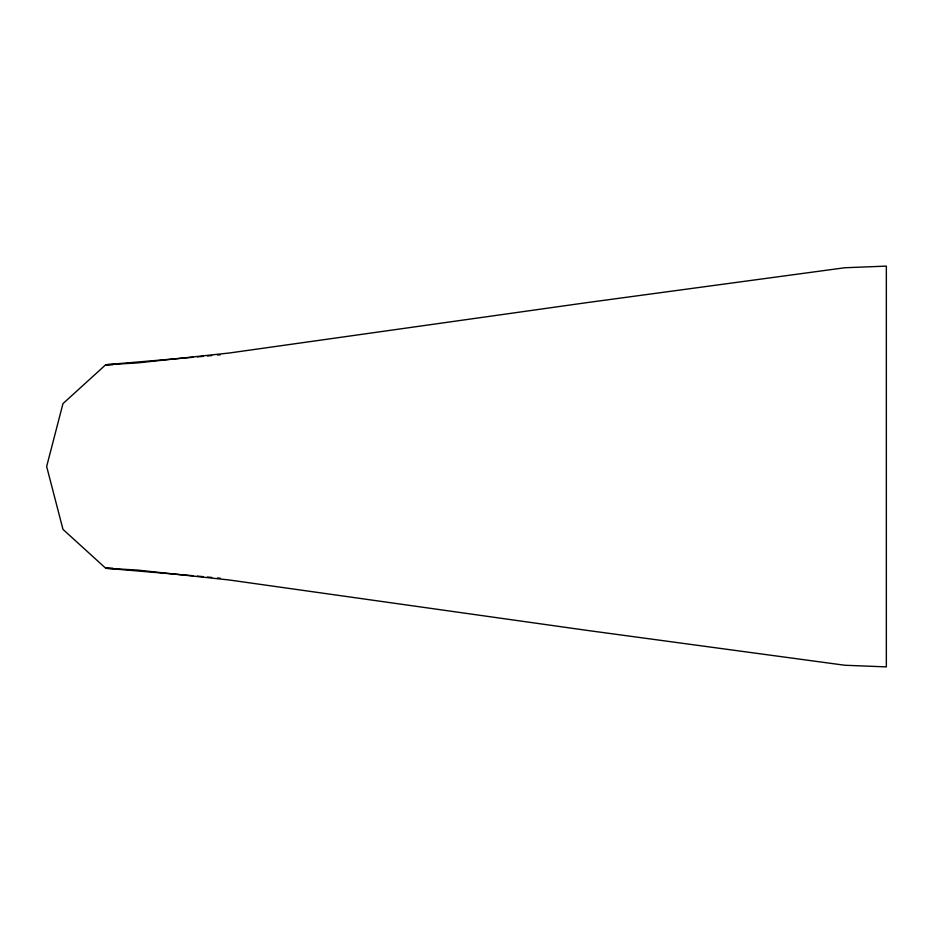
<?xml version="1.0" encoding="UTF-8"?>
<svg xmlns="http://www.w3.org/2000/svg" width="933" height="933" viewBox="0 0 933 933"><rect width="100%" height="100%" fill="white"/><g stroke="black" fill="none" stroke-linecap="round" stroke-linejoin="round"><path stroke-width="1.4" d="M192.968 357.292L105.732 364.745L62.977 403.616L46.65 466.5L62.977 529.384L105.732 568.255L192.968 575.708M197.295 356.896L203.067 356.371M207.394 355.974L211.721 355.578M217.482 355.041L220.363 354.773M112.87 364.745L105.732 364.745L137.104 362.96L229.238 353.012L586.74 302.654L844.843 267.748L886.35 266.115L886.35 666.885L844.843 665.252L586.74 630.346L229.238 579.988L137.104 570.04L105.732 568.255L112.87 568.255M197.295 576.104L203.067 576.629M207.394 577.026L211.721 577.422M217.482 577.959L220.363 578.227"/></g></svg>
